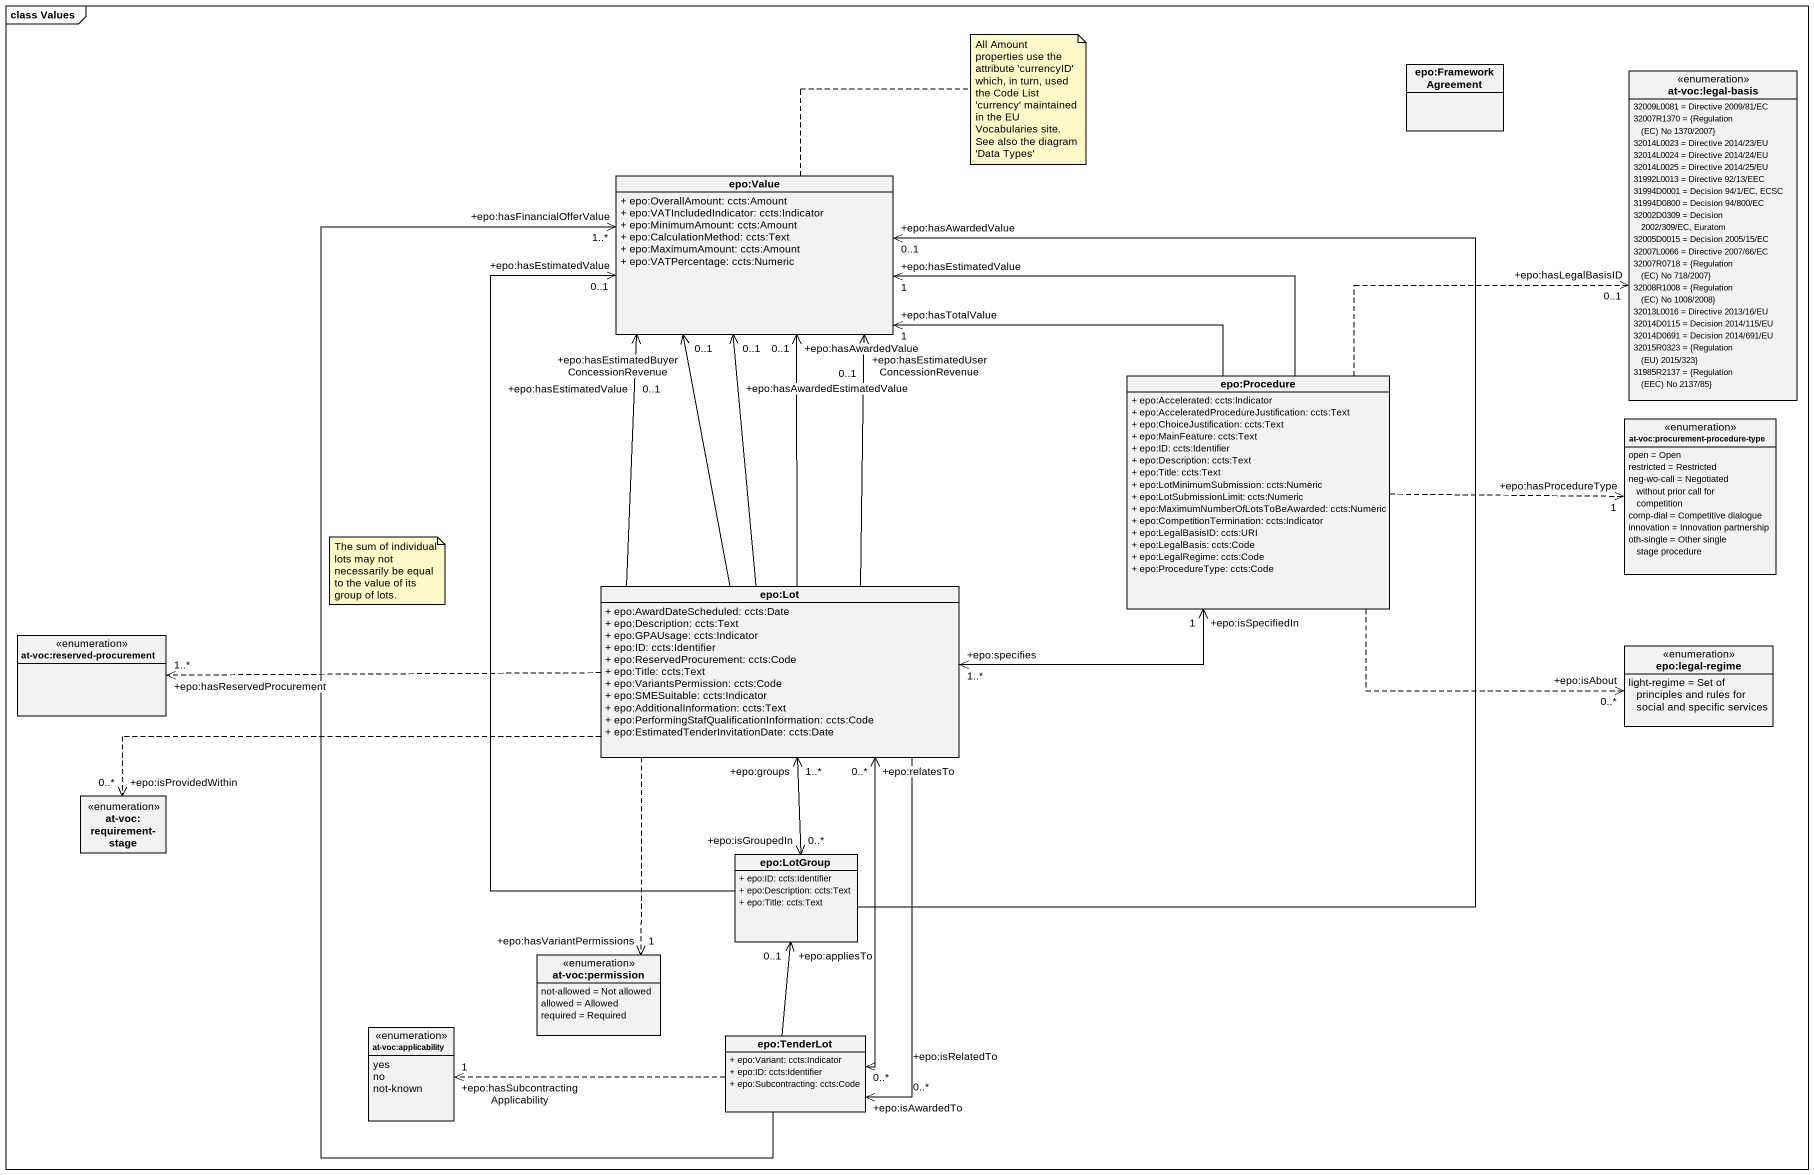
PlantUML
@startuml
mainframe class Values
hide circle
hide empty members
skinparam classAttributeIconSize 0
class "epo:FrameworkAgreement" as epo_FrameworkAgreement
enum "at-voc:legal-basis" as at_voc_legal_basis {
  32009L0081 = Directive 2009/81/EC
  {field} 32007R1370 = {Regulation (EC) No 1370/2007}
  32014L0023 = Directive 2014/23/EU
  32014L0024 = Directive 2014/24/EU
  32014L0025 = Directive 2014/25/EU
  31992L0013 = Directive 92/13/EEC
  31994D0001 = Decision 94/1/EC, ECSC
  31994D0800 = Decision 94/800/EC
  32002D0309 = Decision 2002/309/EC, Euratom
  32005D0015 = Decision 2005/15/EC
  32007L0066 = Directive 2007/66/EC
  {field} 32007R0718 = {Regulation (EC) No 718/2007}
  {field} 32008R1008 = {Regulation (EC) No 1008/2008}
  32013L0016 = Directive 2013/16/EU
  32014D0115 = Decision 2014/115/EU
  32014D0691 = Decision 2014/691/EU
  {field} 32015R0323 = {Regulation (EU) 2015/323}
  {field} 31985R2137 = {Regulation (EEC) No 2137/85}
}
class "epo:Value" as epo_Value {
  + epo:OverallAmount: ccts:Amount
  + epo:VATIncludedIndicator: ccts:Indicator
  + epo:MinimumAmount: ccts:Amount
  + epo:CalculationMethod: ccts:Text
  + epo:MaximumAmount: ccts:Amount
  + epo:VATPercentage: ccts:Numeric
}
class "epo:Procedure" as epo_Procedure {
  + epo:Accelerated: ccts:Indicator
  + epo:AcceleratedProcedureJustification: ccts:Text
  + epo:ChoiceJustification: ccts:Text
  + epo:MainFeature: ccts:Text
  + epo:ID: ccts:Identifier
  + epo:Description: ccts:Text
  + epo:Title: ccts:Text
  + epo:LotMinimumSubmission: ccts:Numeric
  + epo:LotSubmissionLimit: ccts:Numeric
  + epo:MaximumNumberOfLotsToBeAwarded: ccts:Numeric
  + epo:CompetitionTermination: ccts:Indicator
  + epo:LegalBasisID: ccts:URI
  + epo:LegalBasis: ccts:Code
  + epo:LegalRegime: ccts:Code
  + epo:ProcedureType: ccts:Code
}
enum "at-voc:procurement-procedure-type" as at_voc_procurement {
  open = Open
  restricted = Restricted
  neg-wo-call = Negotiated without prior call for competition
  comp-dial = Competitive dialogue
  innovation = Innovation partnership
  oth-single = Other single stage procedure
}
class "epo:Lot" as epo_Lot {
  + epo:AwardDateScheduled: ccts:Date
  + epo:Description: ccts:Text
  + epo:GPAUsage: ccts:Indicator
  + epo:ID: ccts:Identifier
  + epo:ReservedProcurement: ccts:Code
  + epo:Title: ccts:Text
  + epo:VariantsPermission: ccts:Code
  + epo:SMESuitable: ccts:Indicator
  + epo:AdditionalInformation: ccts:Text
  + epo:PerformingStafQualificationInformation: ccts:Code
  + epo:EstimatedTenderInvitationDate: ccts:Date
}
enum "at-voc:reserved-procurement" as at_voc_reserved_procurement
enum "epo:legal-regime" as epo_legal_regime {
  light-regime = Set of principles and rules for social and specific services
}
enum "at-voc:requirement-stage" as at_voc_requirement_stage
class "epo:LotGroup" as epo_LotGroup {
  + epo:ID: ccts:Identifier
  + epo:Description: ccts:Text
  + epo:Title: ccts:Text
}
enum "at-voc:permission" as at_voc_permission {
  not-allowed = Not allowed
  allowed = Allowed
  required = Required
}
enum "at-voc:applicability" as at_voc_applicability {
  yes
  no
  not-known
}
class "epo:TenderLot" as epo_TenderLot {
  + epo:Variant: ccts:Indicator
  + epo:ID: ccts:Identifier
  + epo:Subcontracting: ccts:Code
}
epo_Procedure .right.> "+epo:hasLegalBasisID\n0..1" at_voc_legal_basis
epo_Procedure -left-> "+epo:hasTotalValue\n1" epo_Value
epo_Procedure -left-> "+epo:hasEstimatedValue\n1" epo_Value
epo_Procedure .right.> "+epo:hasProcedureType\n1" at_voc_procurement
epo_Procedure "+epo:isSpecifiedIn\n1" <-left-> "+epo:specifies\n1..*" epo_Lot
epo_Procedure .right.> "+epo:isAbout\n0..*" epo_legal_regime
epo_Lot -up-> "+epo:hasAwardedValue\n0..1" epo_Value
epo_Lot -up-> "+epo:hasEstimatedBuyerConcessionRevenue\n0..1" epo_Value
epo_Lot -up-> "+epo:hasEstimatedUserConcessionRevenue\n0..1" epo_Value
epo_Lot -up-> "+epo:hasEstimatedValue\n0..1" epo_Value
epo_Lot -up-> "+epo:hasAwardedEstimatedValue\n0..1" epo_Value
epo_Lot .left.> "+epo:hasReservedProcurement\n1..*" at_voc_reserved_procurement
epo_Lot .left.> "+epo:isProvidedWithin\n0..*" at_voc_requirement_stage
epo_Lot "+epo:groups\n1..*" <--> "+epo:isGroupedIn\n0..*" epo_LotGroup
epo_Lot ..> "+epo:hasVariantPermissions\n1" at_voc_permission
epo_Lot --> "+epo:isAwardedTo\n0..*" epo_TenderLot
epo_LotGroup -up-> "+epo:hasEstimatedValue\n0..1" epo_Value
epo_LotGroup -up-> "+epo:hasAwardedValue\n0..1" epo_Value
epo_TenderLot -up-> "+epo:hasFinancialOfferValue\n1..*" epo_Value
epo_TenderLot "+epo:isRelatedTo\n0..*" <-up-> "+epo:relatesTo\n0..*" epo_Lot
epo_TenderLot -up-> "+epo:appliesTo\n0..1" epo_LotGroup
epo_TenderLot .left.> "+epo:hasSubcontractingApplicability\n1" at_voc_applicability
note right of epo_Value
  All Amount properties use the attribute 'currencyID' which, in turn, used the Code List 'currency' maintained in the EU Vocabularies site.
  See also the diagram 'Data Types'
end note
note as N2
  The sum of individual lots may not necessarily be equal to the value of its group of lots.
end note
@enduml
